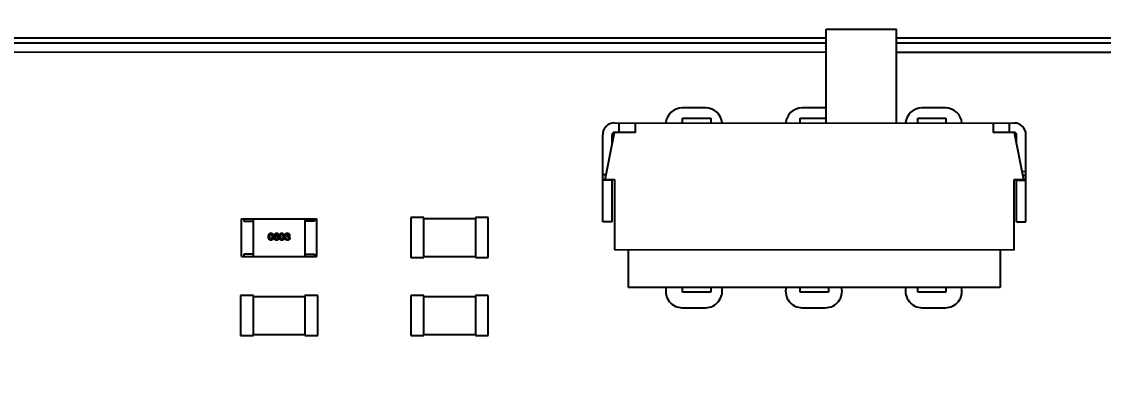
# Model space of a CAD drawing. Header units: inches. Extents: x -36 to 490, y -51 to 98.
# Drawn here: x 352.67 to 375.68, y 54.08 to 61.88 of the extents above; entities that cross this region are included whole.
import ezdxf

# ---------------------------------------------------------------- set-up
doc = ezdxf.new("R2010")
doc.units = ezdxf.units.IN
doc.header["$LTSCALE"] = 1.21
doc.header["$MEASUREMENT"] = 0
doc.header["$PDMODE"] = 3
doc.header["$PDSIZE"] = 0.3125
doc.layers.get('0').update_dxf_attribs({"linetype": 'CONTINUOUS'})
doc.layers.get('Defpoints').update_dxf_attribs({"linetype": 'CONTINUOUS'})
doc.layers.add('DIM', color=3, linetype='CONTINUOUS')
doc.styles.get("Standard").update_dxf_attribs({"font": 'txt', "width": 0.8})
doc.dimstyles.get("Standard").update_dxf_attribs({"dimtxt": 0.15625, "dimasz": 0.1875, "dimexe": 0.125, "dimexo": 0.0625, "dimgap": 0.09, "dimtad": 0, "dimtih": 1, "dimtoh": 1, "dimzin": 4, "dimdsep": 46, "dimtxsty": 'Standard', "dimblk": '_FILLED', "dimblk1": '_FILLED', "dimblk2": '_FILLED', "dimcen": 0.09, "dimazin": 1, "dimtp": 0.01, "dimtm": 0.01, "dimtfac": 1, "dimtofl": 0, "dimtmove": 0, "dimatfit": 3, "dimldrblk": '_FILLED', "dimfxl": 1, "dimtolj": 1, "dimtzin": 4, "dimarcsym": 0})

# ---------------------------------------------------------------- blocks, each defined once
blk = doc.blocks.new('_FILLED')
at = {"color": 0, "linetype": 'ByBlock'}
blk.add_solid([(0, 0), (-1, 0.1667), (-1, -0.1667)], dxfattribs=at)
blk = doc.blocks.new('*D65')
at = {"layer": 'Defpoints', "color": 0}
for p in [(445.9, 83.388), (319.7, 47.851), (445.9, 47.789)]:
    blk.add_point(p, dxfattribs=at)
at = {"layer": 'DIM', "color": 0, "lineweight": -2}
for p, q in [((319.7, 47.914), (319.7, 83.513)), ((445.9, 47.851), (445.9, 83.513)), ((322.24, 83.388), (378.21, 83.388)), ((443.36, 83.388), (387.39, 83.388))]:
    blk.add_line(p, q, dxfattribs=at)
at = {"layer": 'DIM', "color": 0, "lineweight": -2, "xscale": 2.54, "yscale": 2.54, "zscale": 2.54, "rotation": 180}
blk.add_blockref('_FILLED', (319.7, 83.388), dxfattribs=at)
at = {"layer": 'DIM', "color": 0, "lineweight": -2, "xscale": 2.54, "yscale": 2.54, "zscale": 2.54}
blk.add_blockref('_FILLED', (445.9, 83.388), dxfattribs=at)
at = {"layer": 'DIM', "color": 0, "insert": (382.8, 83.388), "char_height": 2.5, "attachment_point": 5, "line_spacing_factor": 2.5}
blk.add_mtext('\\A1;126.20', dxfattribs=at)
blk = doc.blocks.new('*D68')
at = {"layer": 'Defpoints', "color": 0}
for p in [(406.8, 77.939), (348.8, 41.989), (406.8, 41.989)]:
    blk.add_point(p, dxfattribs=at)
at = {"layer": 'DIM', "color": 0, "lineweight": -2}
for p, q in [((348.8, 42.051), (348.8, 78.064)), ((406.8, 42.051), (406.8, 78.064)), ((351.34, 77.939), (374.044, 77.939)), ((404.26, 77.939), (381.557, 77.939))]:
    blk.add_line(p, q, dxfattribs=at)
at = {"layer": 'DIM', "color": 0, "lineweight": -2, "xscale": 2.54, "yscale": 2.54, "zscale": 2.54, "rotation": 180}
blk.add_blockref('_FILLED', (348.8, 77.939), dxfattribs=at)
at = {"layer": 'DIM', "color": 0, "lineweight": -2, "xscale": 2.54, "yscale": 2.54, "zscale": 2.54}
blk.add_blockref('_FILLED', (406.8, 77.939), dxfattribs=at)
at = {"layer": 'DIM', "color": 0, "insert": (377.8, 77.939), "char_height": 2.5, "attachment_point": 5, "line_spacing_factor": 2.5}
blk.add_mtext('\\A1;58.00', dxfattribs=at)

msp = doc.modelspace()

# ---------------------------------------------------------------- linework, layer by layer
at = {"color": 7, "linetype": 'Continuous'}
for p, q in [((369.78, 59.725), (369.781, 61.725)), ((369.781, 61.725), (371.281, 61.725)), ((371.28, 59.725), (371.281, 61.725)), ((369.781, 61.425), (300.64, 61.425)), ((301.05, 61.539), (369.781, 61.539)), ((371.281, 61.539), (378.724, 61.539)), ((378.72, 61.425), (371.281, 61.425)), ((369.781, 61.225), (334.37, 61.233)), ((375.998, 61.224), (371.281, 61.225)), ((367.22, 60.047), (366.72, 60.047)), ((369.77, 60.047), (369.27, 60.047)), ((372.32, 60.047), (371.82, 60.047)), ((366.73, 59.726), (366.73, 59.826)), ((366.73, 59.826), (367.33, 59.826)), ((367.33, 59.826), (367.33, 59.726)), ((369.23, 59.725), (369.23, 59.825)), ((369.23, 59.825), (369.78, 59.825)), ((371.73, 59.725), (371.73, 59.825)), ((371.73, 59.825), (372.33, 59.825)), ((372.33, 59.825), (372.33, 59.725)), ((365.28, 59.726), (373.78, 59.724)), ((365.38, 59.526), (365.38, 59.726)), ((365.73, 59.526), (365.73, 59.726)), ((373.33, 59.724), (373.33, 59.524)), ((373.68, 59.524), (373.68, 59.724)), ((365.03, 57.626), (365.03, 59.476)), ((365.08, 58.526), (365.28, 59.526)), ((365.23, 59.276), (365.23, 59.476)), ((365.73, 59.526), (365.28, 59.526)), ((373.78, 59.524), (373.33, 59.524)), ((373.78, 59.524), (373.98, 58.524)), ((373.83, 59.274), (373.83, 59.474)), ((374.03, 57.624), (374.03, 59.474)), ((373.945, 58.698), (374.03, 58.697)), ((365.1, 58.626), (365.03, 58.626)), ((365.03, 58.526), (365.28, 58.526)), ((365.23, 58.513), (365.03, 58.513)), ((365.23, 57.626), (365.23, 58.526)), ((365.28, 58.526), (365.28, 57.026)), ((373.78, 57.024), (373.78, 58.524)), ((373.78, 58.524), (374.03, 58.524)), ((373.83, 57.624), (373.83, 58.524)), ((373.83, 58.511), (374.03, 58.511)), ((374.03, 58.611), (373.963, 58.611)), ((357.349, 56.887), (357.349, 57.687)), ((357.349, 57.687), (358.949, 57.687)), ((357.399, 57.687), (357.399, 57.637)), ((357.399, 57.637), (357.599, 57.637)), ((357.599, 57.687), (357.599, 56.887)), ((358.699, 57.687), (358.699, 56.887)), ((358.899, 57.637), (358.699, 57.637)), ((358.899, 57.687), (358.899, 57.637)), ((358.949, 56.887), (358.949, 57.687)), ((360.95, 57.712), (360.95, 56.862)), ((361.225, 57.712), (360.95, 57.712)), ((361.225, 56.862), (361.225, 57.712)), ((362.322, 57.687), (361.225, 57.687)), ((362.322, 57.712), (362.322, 56.862)), ((362.597, 57.712), (362.322, 57.712)), ((362.597, 56.862), (362.597, 57.712)), ((365.23, 57.626), (365.03, 57.626)), ((373.83, 57.624), (374.03, 57.624)), ((358.06, 57.311), (358.061, 57.31)), ((358.138, 57.343), (358.12, 57.343)), ((358.273, 57.28), (358.292, 57.28)), ((358.295, 57.334), (358.277, 57.334)), ((358.313, 57.303), (358.313, 57.318)), ((358.313, 57.318), (358.322, 57.318)), ((358.322, 57.303), (358.313, 57.303)), ((358.351, 57.313), (358.351, 57.312)), ((358.322, 57.232), (358.295, 57.237)), ((357.349, 56.887), (358.949, 56.887)), ((357.399, 56.937), (357.399, 56.887)), ((357.599, 56.937), (357.399, 56.937)), ((358.699, 56.937), (358.899, 56.937)), ((358.899, 56.937), (358.899, 56.887)), ((360.95, 56.862), (361.225, 56.862)), ((361.225, 56.887), (362.322, 56.887)), ((362.322, 56.862), (362.597, 56.862)), ((373.78, 57.024), (365.28, 57.026)), ((365.579, 56.226), (365.58, 57.026)), ((373.48, 57.024), (373.479, 56.224)), ((373.479, 56.224), (365.579, 56.226)), ((366.729, 56.126), (366.729, 56.226)), ((367.329, 56.226), (367.329, 56.126)), ((369.229, 56.125), (369.229, 56.225)), ((369.829, 56.225), (369.829, 56.125)), ((371.729, 56.125), (371.729, 56.225)), ((372.329, 56.225), (372.329, 56.125)), ((357.326, 56.053), (357.326, 55.203)), ((357.601, 56.053), (357.326, 56.053)), ((357.601, 55.203), (357.601, 56.053)), ((358.698, 56.028), (357.601, 56.028)), ((358.698, 56.053), (358.698, 55.203)), ((358.973, 56.053), (358.698, 56.053)), ((358.973, 55.203), (358.973, 56.053)), ((360.95, 56.053), (360.95, 55.203)), ((361.225, 56.053), (360.95, 56.053)), ((361.225, 55.203), (361.225, 56.053)), ((362.322, 56.028), (361.225, 56.028)), ((362.322, 56.053), (362.322, 55.203)), ((362.597, 56.053), (362.322, 56.053)), ((362.597, 55.203), (362.597, 56.053)), ((367.329, 56.126), (366.729, 56.126)), ((369.829, 56.125), (369.229, 56.125)), ((372.329, 56.125), (371.729, 56.125)), ((366.72, 55.797), (367.22, 55.797)), ((369.27, 55.797), (369.77, 55.797)), ((371.82, 55.797), (372.32, 55.797)), ((357.601, 55.228), (358.698, 55.228)), ((361.225, 55.228), (362.322, 55.228)), ((357.326, 55.203), (357.601, 55.203)), ((358.698, 55.203), (358.973, 55.203)), ((360.95, 55.203), (361.225, 55.203)), ((362.322, 55.203), (362.597, 55.203))]:
    msp.add_line(p, q, dxfattribs=at)
for centre, radius, start, end in [((366.72, 59.697), 0.35, 90, 175.1276), ((367.22, 59.697), 0.35, 4.8251, 90), ((369.27, 59.697), 0.35, 90, 175.216), ((371.82, 59.697), 0.35, 90, 175.3044), ((372.32, 59.697), 0.35, 4.6485, 90), ((365.28, 59.476), 0.25, 89.9881, 179.9881), ((373.78, 59.474), 0.25, 359.9881, 89.9881), ((365.28, 59.476), 0.05, 89.9881, 179.9881), ((373.78, 59.474), 0.05, 359.9881, 89.9881), ((366.72, 56.147), 0.35, 166.9523, 270), ((367.22, 56.147), 0.35, 270, 13.028), ((369.27, 56.147), 0.35, 167.0362, 270), ((369.77, 56.147), 0.35, 270, 12.9338), ((371.82, 56.147), 0.35, 167.1201, 270), ((372.32, 56.147), 0.35, 270, 12.8397)]:
    msp.add_arc(centre, radius, start, end, dxfattribs=at)
for points, knots in [([(357.924, 57.306), (357.924, 57.309), (357.924, 57.315), (357.925, 57.324), (357.926, 57.331), (357.927, 57.339), (357.929, 57.346), (357.931, 57.352), (357.934, 57.358), (357.937, 57.363), (357.94, 57.367), (357.944, 57.371), (357.948, 57.375), (357.953, 57.377), (357.958, 57.379), (357.963, 57.381), (357.968, 57.382), (357.972, 57.382), (357.974, 57.382)], [0, 0, 0, 0, 0.088823, 0.172287, 0.250296, 0.323438, 0.392244, 0.456221, 0.516635, 0.573871, 0.628, 0.680335, 0.731489, 0.782557, 0.834044, 0.886738, 0.942089, 1, 1, 1, 1]), ([(357.974, 57.232), (357.972, 57.232), (357.968, 57.232), (357.963, 57.233), (357.958, 57.235), (357.953, 57.237), (357.948, 57.24), (357.944, 57.243), (357.94, 57.247), (357.937, 57.251), (357.934, 57.256), (357.931, 57.261), (357.929, 57.268), (357.927, 57.274), (357.926, 57.281), (357.925, 57.289), (357.924, 57.297), (357.924, 57.303), (357.924, 57.306)], [0, 0, 0, 0, 0.059135, 0.115606, 0.169241, 0.221578, 0.273261, 0.324749, 0.377329, 0.431642, 0.488541, 0.548597, 0.612232, 0.680174, 0.752504, 0.829777, 0.912307, 1, 1, 1, 1]), ([(357.974, 57.365), (357.973, 57.365), (357.971, 57.365), (357.967, 57.364), (357.964, 57.363), (357.961, 57.361), (357.958, 57.359), (357.956, 57.357), (357.953, 57.354), (357.951, 57.35), (357.95, 57.346), (357.948, 57.342), (357.947, 57.337), (357.946, 57.332), (357.945, 57.326), (357.944, 57.32), (357.944, 57.313), (357.944, 57.308), (357.944, 57.306)], [0, 0, 0, 0, 0.049764, 0.097007, 0.143217, 0.188577, 0.235116, 0.282997, 0.333719, 0.387776, 0.445989, 0.508679, 0.576563, 0.649481, 0.728235, 0.812722, 0.903548, 1, 1, 1, 1]), ([(357.944, 57.306), (357.944, 57.304), (357.944, 57.299), (357.944, 57.292), (357.945, 57.286), (357.946, 57.28), (357.947, 57.275), (357.948, 57.27), (357.95, 57.266), (357.951, 57.262), (357.953, 57.258), (357.956, 57.255), (357.958, 57.253), (357.961, 57.251), (357.964, 57.249), (357.967, 57.248), (357.971, 57.247), (357.973, 57.247), (357.974, 57.247)], [0, 0, 0, 0, 0.096457, 0.187288, 0.27178, 0.350132, 0.423455, 0.491343, 0.554037, 0.612253, 0.666313, 0.717038, 0.764921, 0.811214, 0.856775, 0.902988, 0.950234, 1, 1, 1, 1]), ([(357.974, 57.382), (357.976, 57.382), (357.98, 57.382), (357.986, 57.381), (357.991, 57.379), (357.996, 57.377), (358, 57.374), (358.004, 57.371), (358.008, 57.367), (358.011, 57.362), (358.014, 57.357), (358.017, 57.352), (358.019, 57.345), (358.021, 57.339), (358.023, 57.331), (358.024, 57.323), (358.025, 57.315), (358.025, 57.309), (358.025, 57.306)], [0, 0, 0, 0, 0.057415, 0.112361, 0.16496, 0.216437, 0.267441, 0.318839, 0.371478, 0.426325, 0.483626, 0.544235, 0.608673, 0.677374, 0.750405, 0.828394, 0.911525, 1, 1, 1, 1]), ([(358.005, 57.306), (358.005, 57.308), (358.005, 57.313), (358.005, 57.32), (358.004, 57.326), (358.004, 57.332), (358.003, 57.337), (358.001, 57.342), (358, 57.346), (357.998, 57.35), (357.996, 57.354), (357.993, 57.357), (357.991, 57.359), (357.988, 57.361), (357.985, 57.363), (357.982, 57.364), (357.978, 57.365), (357.976, 57.365), (357.974, 57.365)], [0, 0, 0, 0, 0.095719, 0.185854, 0.269738, 0.347952, 0.420315, 0.487894, 0.550245, 0.608186, 0.662454, 0.713283, 0.761375, 0.808209, 0.854301, 0.901312, 0.949396, 1, 1, 1, 1]), ([(357.974, 57.247), (357.976, 57.247), (357.978, 57.247), (357.982, 57.248), (357.985, 57.249), (357.988, 57.251), (357.991, 57.253), (357.993, 57.256), (357.996, 57.259), (357.998, 57.262), (358, 57.266), (358.001, 57.27), (358.003, 57.275), (358.004, 57.281), (358.004, 57.286), (358.005, 57.292), (358.005, 57.299), (358.005, 57.304), (358.005, 57.306)], [0, 0, 0, 0, 0.050879, 0.099377, 0.146973, 0.193618, 0.240619, 0.289461, 0.34047, 0.395283, 0.453059, 0.515633, 0.582666, 0.655287, 0.732971, 0.815933, 0.905166, 1, 1, 1, 1]), ([(358.025, 57.306), (358.025, 57.303), (358.025, 57.297), (358.024, 57.289), (358.023, 57.281), (358.021, 57.274), (358.02, 57.268), (358.017, 57.261), (358.015, 57.256), (358.012, 57.251), (358.008, 57.247), (358.005, 57.243), (358, 57.24), (357.996, 57.237), (357.991, 57.235), (357.986, 57.233), (357.98, 57.232), (357.976, 57.232), (357.974, 57.232)], [0, 0, 0, 0, 0.08769, 0.170218, 0.24749, 0.319818, 0.387758, 0.451391, 0.511445, 0.568185, 0.622681, 0.67526, 0.726746, 0.778428, 0.830764, 0.884397, 0.940866, 1, 1, 1, 1]), ([(358.041, 57.303), (358.041, 57.306), (358.041, 57.312), (358.042, 57.321), (358.043, 57.329), (358.045, 57.337), (358.047, 57.344), (358.049, 57.35), (358.052, 57.356), (358.055, 57.361), (358.059, 57.366), (358.063, 57.37), (358.067, 57.374), (358.072, 57.377), (358.077, 57.379), (358.083, 57.381), (358.089, 57.382), (358.093, 57.382), (358.095, 57.382)], [0, 0, 0, 0, 0.087517, 0.169686, 0.246944, 0.319347, 0.387088, 0.450961, 0.511075, 0.567974, 0.622351, 0.675039, 0.726853, 0.778688, 0.83093, 0.884738, 0.941043, 1, 1, 1, 1]), ([(358.052, 57.252), (358.051, 57.253), (358.049, 57.257), (358.047, 57.262), (358.045, 57.268), (358.043, 57.274), (358.042, 57.28), (358.042, 57.287), (358.041, 57.295), (358.041, 57.3), (358.041, 57.303)], [0, 0, 0, 0, 0.101889, 0.209155, 0.322694, 0.442863, 0.569758, 0.70479, 0.848502, 1, 1, 1, 1]), ([(358.095, 57.365), (358.094, 57.365), (358.091, 57.365), (358.087, 57.364), (358.084, 57.363), (358.081, 57.361), (358.078, 57.359), (358.075, 57.357), (358.072, 57.354), (358.07, 57.351), (358.068, 57.347), (358.066, 57.343), (358.065, 57.339), (358.063, 57.334), (358.062, 57.329), (358.061, 57.323), (358.06, 57.317), (358.06, 57.313), (358.06, 57.311)], [0, 0, 0, 0, 0.054741, 0.107075, 0.158339, 0.208382, 0.258772, 0.310045, 0.362765, 0.417822, 0.475982, 0.537466, 0.602901, 0.673037, 0.747247, 0.826291, 0.910782, 1, 1, 1, 1]), ([(358.061, 57.31), (358.061, 57.312), (358.063, 57.314), (358.066, 57.318), (358.07, 57.321), (358.074, 57.324), (358.079, 57.326), (358.084, 57.327), (358.089, 57.328), (358.093, 57.328), (358.095, 57.328)], [0, 0, 0, 0, 0.122276, 0.239997, 0.35611, 0.473903, 0.59404, 0.720428, 0.855383, 1, 1, 1, 1]), ([(358.093, 57.312), (358.091, 57.312), (358.089, 57.312), (358.086, 57.311), (358.083, 57.31), (358.08, 57.309), (358.077, 57.308), (358.075, 57.307), (358.073, 57.305), (358.071, 57.303), (358.069, 57.301), (358.067, 57.299), (358.066, 57.296), (358.065, 57.293), (358.064, 57.29), (358.063, 57.287), (358.062, 57.283), (358.062, 57.281), (358.062, 57.28)], [0, 0, 0, 0, 0.070453, 0.136523, 0.199866, 0.260392, 0.318446, 0.374657, 0.430182, 0.485556, 0.541071, 0.598396, 0.657208, 0.718642, 0.783247, 0.851631, 0.923928, 1, 1, 1, 1]), ([(358.062, 57.28), (358.062, 57.278), (358.062, 57.276), (358.063, 57.272), (358.064, 57.269), (358.065, 57.266), (358.066, 57.263), (358.067, 57.26), (358.069, 57.258), (358.071, 57.256), (358.073, 57.254), (358.075, 57.252), (358.078, 57.25), (358.08, 57.249), (358.083, 57.248), (358.086, 57.248), (358.09, 57.247), (358.092, 57.247), (358.093, 57.247)], [0, 0, 0, 0, 0.076467, 0.148148, 0.216496, 0.280559, 0.342274, 0.401168, 0.458322, 0.514073, 0.569257, 0.62465, 0.68124, 0.739113, 0.799947, 0.862804, 0.929597, 1, 1, 1, 1]), ([(358.122, 57.281), (358.122, 57.282), (358.122, 57.284), (358.121, 57.288), (358.121, 57.291), (358.12, 57.294), (358.119, 57.297), (358.117, 57.299), (358.116, 57.301), (358.114, 57.304), (358.112, 57.305), (358.11, 57.307), (358.107, 57.308), (358.105, 57.31), (358.102, 57.31), (358.099, 57.311), (358.096, 57.312), (358.094, 57.312), (358.093, 57.312)], [0, 0, 0, 0, 0.076288, 0.14871, 0.216387, 0.281386, 0.342528, 0.402111, 0.4591, 0.514852, 0.569974, 0.625644, 0.682226, 0.740156, 0.800362, 0.863471, 0.930116, 1, 1, 1, 1]), ([(358.093, 57.247), (358.094, 57.247), (358.097, 57.247), (358.1, 57.248), (358.103, 57.249), (358.105, 57.25), (358.108, 57.251), (358.11, 57.252), (358.112, 57.254), (358.114, 57.256), (358.116, 57.258), (358.117, 57.261), (358.119, 57.264), (358.12, 57.267), (358.121, 57.27), (358.121, 57.273), (358.122, 57.277), (358.122, 57.279), (358.122, 57.281)], [0, 0, 0, 0, 0.066682, 0.130303, 0.190802, 0.248749, 0.30534, 0.361219, 0.415721, 0.471765, 0.528279, 0.586428, 0.64659, 0.710143, 0.776461, 0.846692, 0.921137, 1, 1, 1, 1]), ([(358.095, 57.382), (358.097, 57.382), (358.1, 57.382), (358.104, 57.381), (358.108, 57.38), (358.112, 57.379), (358.116, 57.377), (358.12, 57.376), (358.123, 57.374), (358.126, 57.371), (358.128, 57.369), (358.13, 57.366), (358.133, 57.363), (358.134, 57.359), (358.136, 57.355), (358.137, 57.352), (358.138, 57.347), (358.138, 57.344), (358.138, 57.343)], [0, 0, 0, 0, 0.073784, 0.144317, 0.211047, 0.274818, 0.336501, 0.395724, 0.453465, 0.510016, 0.566585, 0.622844, 0.680328, 0.739335, 0.800408, 0.863904, 0.93053, 1, 1, 1, 1]), ([(358.12, 57.343), (358.12, 57.345), (358.119, 57.348), (358.117, 57.353), (358.115, 57.356), (358.112, 57.36), (358.109, 57.362), (358.105, 57.364), (358.1, 57.365), (358.097, 57.365), (358.095, 57.365)], [0, 0, 0, 0, 0.1439, 0.274233, 0.394478, 0.509388, 0.621911, 0.738504, 0.863414, 1, 1, 1, 1]), ([(358.095, 57.328), (358.097, 57.328), (358.1, 57.328), (358.106, 57.327), (358.11, 57.326), (358.115, 57.324), (358.119, 57.322), (358.123, 57.32), (358.126, 57.318), (358.129, 57.315), (358.132, 57.312), (358.134, 57.308), (358.137, 57.305), (358.138, 57.301), (358.14, 57.296), (358.141, 57.292), (358.141, 57.287), (358.142, 57.283), (358.142, 57.281)], [0, 0, 0, 0, 0.074228, 0.144548, 0.211288, 0.274576, 0.335162, 0.393915, 0.450599, 0.506657, 0.562409, 0.618617, 0.676096, 0.735061, 0.79654, 0.860906, 0.928473, 1, 1, 1, 1]), ([(358.142, 57.281), (358.142, 57.28), (358.142, 57.276), (358.141, 57.271), (358.14, 57.266), (358.138, 57.261), (358.136, 57.257), (358.133, 57.253), (358.13, 57.248), (358.128, 57.246), (358.127, 57.245)], [0, 0, 0, 0, 0.12904, 0.253809, 0.377066, 0.499122, 0.621469, 0.744665, 0.870607, 1, 1, 1, 1]), ([(358.157, 57.306), (358.157, 57.309), (358.157, 57.315), (358.158, 57.324), (358.159, 57.331), (358.16, 57.339), (358.162, 57.346), (358.164, 57.352), (358.167, 57.358), (358.17, 57.363), (358.173, 57.367), (358.177, 57.371), (358.181, 57.375), (358.186, 57.377), (358.191, 57.379), (358.196, 57.381), (358.202, 57.382), (358.205, 57.382), (358.207, 57.382)], [0, 0, 0, 0, 0.088823, 0.172287, 0.250296, 0.323438, 0.392244, 0.456221, 0.516635, 0.573871, 0.628, 0.680335, 0.731489, 0.782557, 0.834044, 0.886738, 0.942089, 1, 1, 1, 1]), ([(358.207, 57.232), (358.205, 57.232), (358.202, 57.232), (358.196, 57.233), (358.191, 57.235), (358.186, 57.237), (358.181, 57.24), (358.177, 57.243), (358.173, 57.247), (358.17, 57.251), (358.167, 57.256), (358.164, 57.261), (358.162, 57.268), (358.16, 57.274), (358.159, 57.281), (358.158, 57.289), (358.157, 57.297), (358.157, 57.303), (358.157, 57.306)], [0, 0, 0, 0, 0.059135, 0.115606, 0.169241, 0.221578, 0.273261, 0.324749, 0.377329, 0.431642, 0.488541, 0.548597, 0.612232, 0.680174, 0.752504, 0.829777, 0.912307, 1, 1, 1, 1]), ([(358.207, 57.365), (358.206, 57.365), (358.204, 57.365), (358.2, 57.364), (358.197, 57.363), (358.194, 57.361), (358.191, 57.359), (358.189, 57.357), (358.187, 57.354), (358.185, 57.35), (358.183, 57.346), (358.181, 57.342), (358.18, 57.337), (358.179, 57.332), (358.178, 57.326), (358.178, 57.32), (358.177, 57.313), (358.177, 57.308), (358.177, 57.306)], [0, 0, 0, 0, 0.049764, 0.097007, 0.143217, 0.188577, 0.235116, 0.282997, 0.333719, 0.387776, 0.445989, 0.508679, 0.576563, 0.649481, 0.728235, 0.812722, 0.903548, 1, 1, 1, 1]), ([(358.177, 57.306), (358.177, 57.304), (358.177, 57.299), (358.178, 57.292), (358.178, 57.286), (358.179, 57.28), (358.18, 57.275), (358.181, 57.27), (358.183, 57.266), (358.185, 57.262), (358.187, 57.258), (358.189, 57.255), (358.191, 57.253), (358.194, 57.251), (358.197, 57.249), (358.2, 57.248), (358.204, 57.247), (358.206, 57.247), (358.207, 57.247)], [0, 0, 0, 0, 0.096457, 0.187288, 0.27178, 0.350132, 0.423455, 0.491343, 0.554037, 0.612253, 0.666313, 0.717038, 0.764921, 0.811214, 0.856775, 0.902988, 0.950234, 1, 1, 1, 1]), ([(358.207, 57.382), (358.209, 57.382), (358.213, 57.382), (358.219, 57.381), (358.224, 57.379), (358.229, 57.377), (358.233, 57.374), (358.237, 57.371), (358.241, 57.367), (358.244, 57.362), (358.248, 57.357), (358.25, 57.352), (358.252, 57.345), (358.254, 57.339), (358.256, 57.331), (358.257, 57.323), (358.258, 57.315), (358.258, 57.309), (358.258, 57.306)], [0, 0, 0, 0, 0.057415, 0.112361, 0.16496, 0.216437, 0.267441, 0.318839, 0.371478, 0.426325, 0.483626, 0.544235, 0.608673, 0.677374, 0.750405, 0.828394, 0.911525, 1, 1, 1, 1]), ([(358.239, 57.306), (358.239, 57.308), (358.239, 57.313), (358.238, 57.32), (358.238, 57.326), (358.237, 57.332), (358.236, 57.337), (358.234, 57.342), (358.233, 57.346), (358.231, 57.35), (358.229, 57.354), (358.227, 57.357), (358.224, 57.359), (358.221, 57.361), (358.218, 57.363), (358.215, 57.364), (358.211, 57.365), (358.209, 57.365), (358.207, 57.365)], [0, 0, 0, 0, 0.095719, 0.185854, 0.269738, 0.347952, 0.420315, 0.487894, 0.550245, 0.608186, 0.662454, 0.713283, 0.761375, 0.808209, 0.854301, 0.901312, 0.949396, 1, 1, 1, 1]), ([(358.207, 57.247), (358.209, 57.247), (358.211, 57.247), (358.215, 57.248), (358.218, 57.249), (358.221, 57.251), (358.224, 57.253), (358.227, 57.256), (358.229, 57.259), (358.231, 57.262), (358.233, 57.266), (358.234, 57.27), (358.236, 57.275), (358.237, 57.281), (358.238, 57.286), (358.238, 57.292), (358.239, 57.299), (358.239, 57.304), (358.239, 57.306)], [0, 0, 0, 0, 0.050879, 0.099377, 0.146973, 0.193618, 0.240619, 0.289461, 0.34047, 0.395283, 0.453059, 0.515633, 0.582666, 0.655287, 0.732971, 0.815933, 0.905166, 1, 1, 1, 1]), ([(358.258, 57.306), (358.258, 57.303), (358.258, 57.297), (358.257, 57.289), (358.256, 57.281), (358.255, 57.274), (358.253, 57.268), (358.251, 57.261), (358.248, 57.256), (358.245, 57.251), (358.242, 57.247), (358.238, 57.243), (358.234, 57.24), (358.229, 57.237), (358.224, 57.235), (358.219, 57.233), (358.213, 57.232), (358.209, 57.232), (358.207, 57.232)], [0, 0, 0, 0, 0.08769, 0.170218, 0.24749, 0.319818, 0.387758, 0.451391, 0.511445, 0.568185, 0.622681, 0.67526, 0.726746, 0.778428, 0.830764, 0.884397, 0.940866, 1, 1, 1, 1]), ([(358.295, 57.237), (358.294, 57.238), (358.293, 57.238), (358.29, 57.24), (358.288, 57.242), (358.286, 57.243), (358.284, 57.245), (358.282, 57.248), (358.281, 57.25), (358.279, 57.253), (358.278, 57.255), (358.277, 57.258), (358.276, 57.262), (358.275, 57.265), (358.274, 57.268), (358.274, 57.272), (358.273, 57.276), (358.273, 57.278), (358.273, 57.28)], [0, 0, 0, 0, 0.056906, 0.113264, 0.168825, 0.223843, 0.279195, 0.335267, 0.392098, 0.450414, 0.51054, 0.572219, 0.636652, 0.703156, 0.773102, 0.845505, 0.921063, 1, 1, 1, 1]), ([(358.277, 57.334), (358.277, 57.336), (358.277, 57.34), (358.277, 57.345), (358.278, 57.35), (358.28, 57.355), (358.281, 57.359), (358.283, 57.363), (358.286, 57.367), (358.289, 57.37), (358.292, 57.373), (358.295, 57.375), (358.299, 57.377), (358.304, 57.379), (358.308, 57.38), (358.313, 57.381), (358.319, 57.382), (358.322, 57.382), (358.324, 57.382)], [0, 0, 0, 0, 0.074804, 0.144899, 0.211458, 0.274554, 0.334363, 0.392059, 0.448123, 0.503024, 0.558154, 0.613471, 0.670844, 0.729926, 0.792003, 0.857405, 0.926768, 1, 1, 1, 1]), ([(358.292, 57.28), (358.292, 57.278), (358.292, 57.276), (358.293, 57.272), (358.293, 57.269), (358.294, 57.265), (358.295, 57.262), (358.297, 57.26), (358.298, 57.257), (358.3, 57.255), (358.302, 57.253), (358.305, 57.252), (358.307, 57.25), (358.31, 57.249), (358.313, 57.248), (358.316, 57.247), (358.32, 57.247), (358.322, 57.247), (358.323, 57.247)], [0, 0, 0, 0, 0.07723, 0.149593, 0.217944, 0.282232, 0.34411, 0.402297, 0.458791, 0.513966, 0.568538, 0.623291, 0.679957, 0.737243, 0.798142, 0.86118, 0.928728, 1, 1, 1, 1]), ([(358.323, 57.365), (358.322, 57.365), (358.32, 57.365), (358.317, 57.365), (358.314, 57.364), (358.311, 57.363), (358.308, 57.362), (358.306, 57.361), (358.304, 57.359), (358.302, 57.357), (358.3, 57.355), (358.299, 57.353), (358.298, 57.35), (358.297, 57.347), (358.296, 57.344), (358.295, 57.341), (358.295, 57.338), (358.295, 57.335), (358.295, 57.334)], [0, 0, 0, 0, 0.069877, 0.136363, 0.198671, 0.257968, 0.315462, 0.370709, 0.425568, 0.479847, 0.535753, 0.592303, 0.651386, 0.713311, 0.778642, 0.84836, 0.921866, 1, 1, 1, 1]), ([(358.322, 57.318), (358.324, 57.318), (358.326, 57.318), (358.329, 57.319), (358.332, 57.319), (358.334, 57.32), (358.337, 57.321), (358.339, 57.322), (358.341, 57.323), (358.343, 57.325), (358.345, 57.326), (358.346, 57.328), (358.347, 57.33), (358.348, 57.332), (358.349, 57.334), (358.35, 57.337), (358.35, 57.339), (358.35, 57.341), (358.35, 57.342)], [0, 0, 0, 0, 0.079415, 0.154091, 0.22508, 0.29186, 0.355026, 0.415127, 0.472418, 0.528511, 0.583551, 0.638361, 0.693547, 0.750023, 0.807857, 0.868401, 0.932259, 1, 1, 1, 1]), ([(358.355, 57.276), (358.355, 57.277), (358.355, 57.279), (358.355, 57.282), (358.354, 57.285), (358.353, 57.287), (358.352, 57.29), (358.351, 57.292), (358.349, 57.294), (358.347, 57.296), (358.345, 57.298), (358.342, 57.299), (358.339, 57.3), (358.336, 57.301), (358.333, 57.302), (358.329, 57.302), (358.326, 57.303), (358.323, 57.303), (358.322, 57.303)], [0, 0, 0, 0, 0.066518, 0.129194, 0.188613, 0.245254, 0.300032, 0.353805, 0.407079, 0.461108, 0.516272, 0.574141, 0.634837, 0.699275, 0.767504, 0.840272, 0.917505, 1, 1, 1, 1]), ([(358.35, 57.342), (358.35, 57.343), (358.35, 57.345), (358.35, 57.347), (358.349, 57.35), (358.348, 57.352), (358.347, 57.354), (358.346, 57.356), (358.344, 57.357), (358.343, 57.359), (358.341, 57.36), (358.339, 57.361), (358.337, 57.362), (358.334, 57.363), (358.332, 57.364), (358.329, 57.364), (358.326, 57.365), (358.324, 57.365), (358.323, 57.365)], [0, 0, 0, 0, 0.067655, 0.132224, 0.194132, 0.253145, 0.309858, 0.366002, 0.421361, 0.47702, 0.532632, 0.590536, 0.65067, 0.713258, 0.779588, 0.848803, 0.921949, 1, 1, 1, 1]), ([(358.324, 57.382), (358.326, 57.382), (358.329, 57.382), (358.334, 57.381), (358.339, 57.38), (358.343, 57.379), (358.347, 57.378), (358.35, 57.376), (358.354, 57.374), (358.357, 57.372), (358.359, 57.369), (358.362, 57.366), (358.364, 57.363), (358.365, 57.36), (358.367, 57.356), (358.368, 57.352), (358.369, 57.348), (358.369, 57.345), (358.369, 57.344)], [0, 0, 0, 0, 0.077845, 0.151584, 0.221397, 0.287366, 0.350104, 0.410398, 0.467998, 0.524388, 0.579979, 0.635152, 0.690917, 0.747936, 0.806661, 0.867861, 0.932479, 1, 1, 1, 1]), ([(358.369, 57.344), (358.369, 57.342), (358.369, 57.338), (358.368, 57.333), (358.367, 57.329), (358.365, 57.324), (358.362, 57.321), (358.359, 57.317), (358.355, 57.315), (358.353, 57.313), (358.351, 57.313)], [0, 0, 0, 0, 0.143686, 0.277942, 0.40333, 0.521785, 0.638573, 0.755208, 0.874773, 1, 1, 1, 1]), ([(358.351, 57.312), (358.352, 57.311), (358.354, 57.311), (358.357, 57.31), (358.359, 57.308), (358.362, 57.307), (358.364, 57.305), (358.366, 57.304), (358.368, 57.302), (358.37, 57.3), (358.371, 57.297), (358.372, 57.295), (358.373, 57.293), (358.374, 57.29), (358.375, 57.287), (358.375, 57.284), (358.376, 57.281), (358.376, 57.279), (358.376, 57.278)], [0, 0, 0, 0, 0.069445, 0.136039, 0.200011, 0.261745, 0.322328, 0.381403, 0.438864, 0.496655, 0.554398, 0.612391, 0.672266, 0.733005, 0.79604, 0.861293, 0.928785, 1, 1, 1, 1]), ([(358.09, 57.232), (358.088, 57.232), (358.084, 57.233), (358.078, 57.234), (358.073, 57.235), (358.068, 57.237), (358.063, 57.24), (358.059, 57.244), (358.055, 57.247), (358.053, 57.25), (358.052, 57.252)], [0, 0, 0, 0, 0.137449, 0.267856, 0.393219, 0.514735, 0.63397, 0.753734, 0.874967, 1, 1, 1, 1]), ([(358.127, 57.245), (358.126, 57.243), (358.124, 57.241), (358.121, 57.239), (358.117, 57.237), (358.112, 57.235), (358.107, 57.233), (358.102, 57.233), (358.096, 57.232), (358.092, 57.232), (358.09, 57.232)], [0, 0, 0, 0, 0.105033, 0.21147, 0.321511, 0.438526, 0.563605, 0.698055, 0.843218, 1, 1, 1, 1]), ([(358.376, 57.278), (358.376, 57.276), (358.375, 57.273), (358.374, 57.268), (358.373, 57.263), (358.372, 57.259), (358.37, 57.255), (358.367, 57.251), (358.364, 57.247), (358.361, 57.244), (358.358, 57.242), (358.354, 57.239), (358.349, 57.237), (358.345, 57.236), (358.34, 57.234), (358.334, 57.233), (358.328, 57.233), (358.324, 57.232), (358.322, 57.232)], [0, 0, 0, 0, 0.068236, 0.132937, 0.194125, 0.253174, 0.310181, 0.365986, 0.421096, 0.476216, 0.532352, 0.590232, 0.649824, 0.71274, 0.778406, 0.848058, 0.921922, 1, 1, 1, 1]), ([(358.323, 57.247), (358.324, 57.247), (358.327, 57.247), (358.33, 57.248), (358.334, 57.248), (358.337, 57.249), (358.339, 57.25), (358.342, 57.252), (358.344, 57.253), (358.346, 57.255), (358.348, 57.257), (358.35, 57.259), (358.351, 57.261), (358.353, 57.264), (358.354, 57.266), (358.354, 57.269), (358.355, 57.272), (358.355, 57.275), (358.355, 57.276)], [0, 0, 0, 0, 0.076694, 0.149502, 0.218019, 0.283183, 0.345589, 0.405199, 0.462852, 0.519478, 0.575313, 0.630559, 0.687006, 0.744638, 0.804006, 0.866059, 0.931486, 1, 1, 1, 1])]:
    msp.add_open_spline(points, degree=3, knots=knots, dxfattribs=at)

# ---------------------------------------------------------------- dimensions: what is measured, and where the dimension line sits
at = {"layer": 'DIM'}
for base, p1, p2, picture, middle in [((445.9, 83.388), (319.7, 47.851), (445.9, 47.789), '*D65', (382.8, 83.388)), ((406.8, 77.939), (348.8, 41.989), (406.8, 41.989), '*D68', (377.8, 77.939))]:
    dim = msp.add_linear_dim(base=base, p1=p1, p2=p2, dimstyle='Standard', override={"dimtxt": 2.5, "dimasz": 2.54, "dimtih": 0, "dimtoh": 0, "dimzin": 0, "dimcen": 0.198, "dimadec": 0, "dimazin": 0, "dimtp": 0, "dimtm": 0, "dimtdec": 4, "dimtzin": 0}, dxfattribs=at)
    dim.commit()
    dim.dimension.update_dxf_attribs({"geometry": picture, "text_midpoint": middle})

doc.saveas('drawing.dxf')
